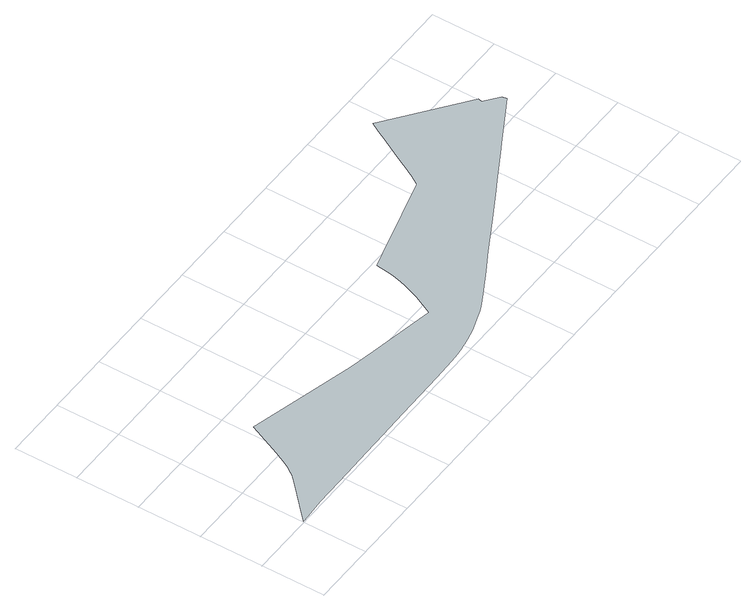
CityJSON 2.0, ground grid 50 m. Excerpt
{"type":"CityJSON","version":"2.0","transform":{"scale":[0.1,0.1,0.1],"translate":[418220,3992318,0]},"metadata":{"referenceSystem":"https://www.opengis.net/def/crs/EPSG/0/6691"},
"CityObjects":{
"object1":{"type":"GenericCityObject","attributes":{"name":"第1種高度地区","function":"18","usage":"1","validFromType":"1","enactmentFiscalYear":2006,"custodian":"つくば市","notificationNumber":95,"finalNotificationDate":"2007-03-20","finalNotificationNumber":95,"urbanPlanType":"21","areaClassificationType":"22","nominalArea":987,"prefecture":"08","city":"08220","areaInTotal":505,"maximumBuildingHeight":18},"geometry":[{"type":"MultiSurface","lod":"1","boundaries":[[[0,1,2,3,4,5,6,7,8,9,10,11,12,13,14,15,16,17,18,19,20,21,22,23,24,25,26,27,28,29,30,31,32,33,34,35,36,37,38,39,40,41,42,43,44,45,46,47,48,49,50,51,52,53,54,55,56,57,58,59,60,61,62,63,64,65,66,67,68,69,70,71,72,73,74,75]]]}]}
},
"vertices":[
[66,12,0],[225,20,0],[457,24,0],[634,25,0],[786,28,0],[902,29,0],[1237,33,0],[1646,37,0],[1768,40,0],[1835,42,0],[1867,44,0],[1909,48,0],[1968,54,0],[1993,58,0],[2016,62,0],[2063,71,0],[2145,89,0],[2179,100,0],[2289,137,0],[2337,155,0],[2371,170,0],[2430,198,0],[2479,225,0],[2517,245,0],[2670,331,0],[2837,425,0],[2961,494,0],[3113,578,0],[3346,707,0],[3429,754,0],[3700,905,0],[3744,929,0],[4010,1077,0],[4119,1138,0],[4111,1177,0],[3997,1266,0],[4006,1296,0],[3415,1751,0],[3377,1678,0],[3355,1639,0],[3351,1631,0],[3264,1475,0],[3205,1366,0],[3199,1354,0],[3142,1251,0],[3109,1193,0],[3107,1189,0],[3103,1186,0],[3094,1181,0],[3015,1159,0],[2809,1104,0],[2787,1098,0],[2766,1092,0],[2543,1033,0],[2312,970,0],[2292,840,0],[2278,777,0],[2258,711,0],[2234,645,0],[2211,581,0],[2136,429,0],[1821,490,0],[1618,530,0],[1410,572,0],[1002,678,0],[566,792,0],[450,527,0],[425,475,0],[410,441,0],[380,390,0],[350,344,0],[333,321,0],[310,296,0],[199,191,0],[50,48,0],[7,9,0]
]}
